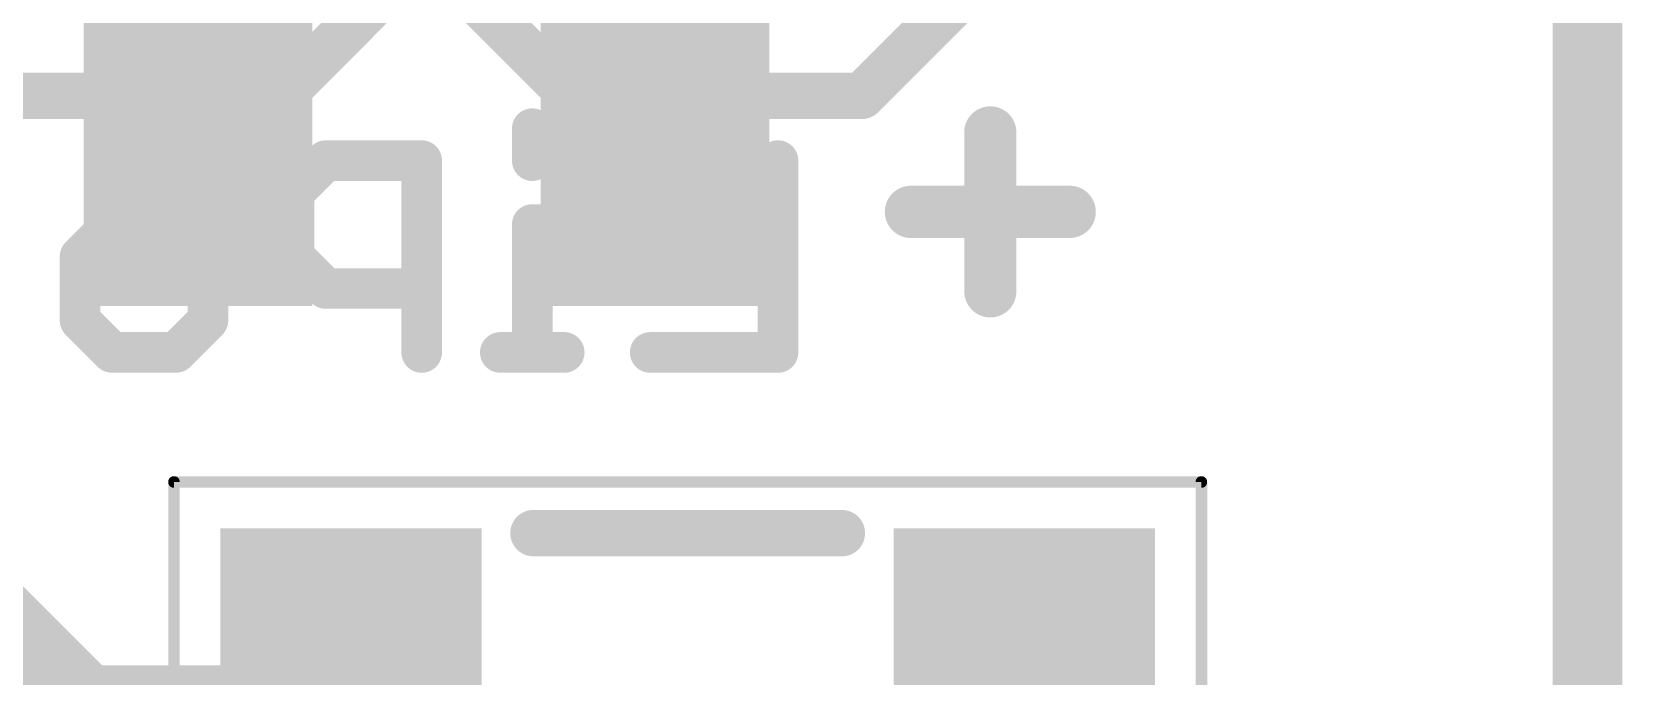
# Model space of a CAD drawing. Extents: x -0.2 to 20.5, y -0.3 to 32.1.
# Drawn here: x 13.51 to 20.47, y 20.32 to 23.14 of the extents above; entities that cross this region are included whole.
import ezdxf

# ---------------------------------------------------------------- set-up
doc = ezdxf.new("R2010")
doc.units = 0
for name, color, linetype in [('1', 12, 'CONTINUOUS'), ('16', 132, 'CONTINUOUS'), ('20', 53, 'CONTINUOUS'), ('21', 41, 'CONTINUOUS'), ('22', 40, 'CONTINUOUS'), ('39', 12, 'CONTINUOUS')]:
    doc.layers.add(name, color=color, linetype=linetype)

# ---------------------------------------------------------------- blocks, each defined once
blk = doc.blocks.new('RECT')
blk.add_solid([(-0.5, -0.5), (0.5, -0.5), (-0.5, 0.5), (0.5, 0.5)])

msp = doc.modelspace()

# ---------------------------------------------------------------- linework, layer by layer
at = {"layer": '1'}
for points, const_width in [([(20.32, 31.75), (20.32, 0)], 0.3048), ([(12.9253, 20.69), (13.6525, 19.9628)], 0.8128), ([(13.6525, 19.9628), (14.8431, 19.9628)], 0.8128), ([(14.8431, 19.9628), (14.8431, 18.9897)], 0.8128)]:
    msp.add_lwpolyline(points, dxfattribs=dict(at, const_width=const_width))
at = {"layer": '1', "const_width": 0.4064}
for points in [[(13.6525, 20.166, 1), (13.6525, 19.7596)], [(15.0463, 19.9628, 1), (14.6399, 19.9628)], [(14.8431, 19.7596, 1), (14.8431, 20.166)]]:
    msp.add_lwpolyline(points, format="xyb", dxfattribs=at)
at = {"layer": '16', "const_width": 0.3048}
msp.add_lwpolyline([(20.32, 31.75), (20.32, 0)], dxfattribs=at)
at = {"layer": '20', "const_width": 0.2032}
msp.add_lwpolyline([(20.32, 0), (20.32, 31.75)], dxfattribs=at)
at = {"layer": '21'}
for points, const_width in [([(15.24, 23.495), (14.605, 22.86)], 0.2032), ([(15.875, 22.86), (15.24, 23.495)], 0.2032), ([(17.145, 22.86), (17.78, 23.495)], 0.2032), ([(14.605, 22.86), (13.335, 22.86)], 0.2032), ([(17.145, 22.86), (15.875, 22.86)], 0.2032), ([(17.7073, 22.6999), (17.7073, 22.005)], 0.2286), ([(17.3599, 22.3524), (18.0548, 22.3524)], 0.2286), ([(15.7083, 20.9471), (17.0577, 20.9471)], 0.2032)]:
    msp.add_lwpolyline(points, dxfattribs=dict(at, const_width=const_width))
for points, const_width in [([(14.5691, 22.8959, 1), (14.6409, 22.8241)], 0.1016), ([(14.605, 22.8092, 1), (14.605, 22.9108)], 0.1016), ([(15.875, 22.9108, 1), (15.875, 22.8092)], 0.1016), ([(15.8391, 22.8241, 1), (15.9109, 22.8959)], 0.1016), ([(17.1091, 22.8959, 1), (17.1809, 22.8241)], 0.1016), ([(17.145, 22.8092, 1), (17.145, 22.9108)], 0.1016), ([(17.7645, 22.6999, 1), (17.6502, 22.6999)], 0.1143), ([(17.3599, 22.4096, 1), (17.3599, 22.2953)], 0.1143), ([(18.0548, 22.2953, 1), (18.0548, 22.4096)], 0.1143), ([(17.6502, 22.005, 1), (17.7645, 22.005)], 0.1143), ([(15.7083, 20.9979, 1), (15.7083, 20.8963)], 0.1016), ([(17.0577, 20.8963, 1), (17.0577, 20.9979)], 0.1016)]:
    msp.add_lwpolyline(points, format="xyb", dxfattribs=dict(at, const_width=const_width))
at = {"layer": '22', "const_width": 0.1778}
for points in [[(15.703, 22.7164), (15.703, 22.5766)], [(14.7996, 22.5766), (14.6598, 22.4367)], [(15.2191, 22.5766), (14.7996, 22.5766)], [(15.2191, 21.7376), (15.2191, 22.5766)], [(16.7783, 22.5766), (16.7783, 21.7376)], [(14.6598, 22.4367), (14.6598, 22.1571)], [(13.7243, 22.1571), (13.8641, 22.2969)], [(13.8641, 22.2969), (14.1438, 22.2969)], [(14.1438, 22.2969), (14.2836, 22.1571)], [(15.8428, 22.2969), (15.703, 22.2969)], [(15.703, 22.2969), (15.703, 21.7376)], [(13.7243, 21.8775), (13.7243, 22.1571)], [(14.2836, 22.1571), (14.2836, 21.8775)], [(14.6598, 22.1571), (14.7996, 22.0173)], [(14.7996, 22.0173), (15.2191, 22.0173)], [(13.8641, 21.7376), (13.7243, 21.8775)], [(14.2836, 21.8775), (14.1438, 21.7376)], [(14.1438, 21.7376), (13.8641, 21.7376)], [(15.8428, 21.7376), (15.5631, 21.7376)], [(16.7783, 21.7376), (16.219, 21.7376)]]:
    msp.add_lwpolyline(points, dxfattribs=at)
at = {"layer": '22', "const_width": 0.0889}
for points in [[(15.7474, 22.7164, 1), (15.6585, 22.7164)], [(14.7996, 22.621, 1), (14.7996, 22.5321)], [(14.8311, 22.5451, 1), (14.7682, 22.608)], [(15.2635, 22.5766, 1), (15.1746, 22.5766)], [(15.2191, 22.5321, 1), (15.2191, 22.621)], [(15.6585, 22.5766, 1), (15.7474, 22.5766)], [(16.8227, 22.5766, 1), (16.7338, 22.5766)], [(14.7043, 22.4367, 1), (14.6154, 22.4367)], [(14.6284, 22.4682, 1), (14.6912, 22.4053)], [(13.8641, 22.3414, 1), (13.8641, 22.2525)], [(13.8955, 22.2655, 1), (13.8327, 22.3283)], [(14.1752, 22.3283, 1), (14.1123, 22.2655)], [(14.1438, 22.2525, 1), (14.1438, 22.3414)], [(15.703, 22.3414, 1), (15.703, 22.2525)], [(15.7474, 22.2969, 1), (15.6585, 22.2969)], [(15.8428, 22.2525, 1), (15.8428, 22.3414)], [(13.7687, 22.1571, 1), (13.6798, 22.1571)], [(13.6929, 22.1885, 1), (13.7557, 22.1257)], [(14.328, 22.1571, 1), (14.2391, 22.1571)], [(14.2521, 22.1257, 1), (14.315, 22.1885)], [(14.6912, 22.1885, 1), (14.6284, 22.1257)], [(14.6154, 22.1571, 1), (14.7043, 22.1571)], [(14.7996, 22.0617, 1), (14.7996, 21.9728)], [(14.7682, 21.9858, 1), (14.8311, 22.0487)], [(15.2191, 21.9728, 1), (15.2191, 22.0617)], [(13.7557, 21.9089, 1), (13.6929, 21.846)], [(14.315, 21.846, 1), (14.2521, 21.9089)], [(13.6798, 21.8775, 1), (13.7687, 21.8775)], [(14.2391, 21.8775, 1), (14.328, 21.8775)], [(13.8641, 21.7821, 1), (13.8641, 21.6932)], [(13.8327, 21.7062, 1), (13.8955, 21.7691)], [(14.1123, 21.7691, 1), (14.1752, 21.7062)], [(14.1438, 21.6932, 1), (14.1438, 21.7821)], [(15.5631, 21.7821, 1), (15.5631, 21.6932)], [(15.8428, 21.6932, 1), (15.8428, 21.7821)], [(16.219, 21.7821, 1), (16.219, 21.6932)], [(16.7783, 21.6932, 1), (16.7783, 21.7821)], [(15.1746, 21.7376, 1), (15.2635, 21.7376)], [(15.6585, 21.7376, 1), (15.7474, 21.7376)], [(16.7338, 21.7376, 1), (16.8227, 21.7376)]]:
    msp.add_lwpolyline(points, format="xyb", dxfattribs=at)
at = {"layer": '39', "const_width": 0.0508}
for points in [[(14.1351, 16.6751), (14.1351, 21.1709)], [(14.1351, 21.1709), (18.6309, 21.1709)], [(18.6309, 21.1709), (18.6309, 16.6751)]]:
    msp.add_lwpolyline(points, dxfattribs=at)
at = {"layer": '39', "const_width": 0.0254}
for points in [[(14.1478, 21.1709, 1), (14.1224, 21.1709)], [(14.1351, 21.1836, 1), (14.1351, 21.1582)], [(18.6436, 21.1709, 1), (18.6182, 21.1709)], [(18.6309, 21.1582, 1), (18.6309, 21.1836)]]:
    msp.add_lwpolyline(points, format="xyb", dxfattribs=at)

# ---------------------------------------------------------------- block references
at = {"layer": '1', "yscale": 4.6}
for p in [(14.24, 24.24), (16.24, 24.24)]:
    msp.add_blockref('RECT', p, dxfattribs=at)
at = {"layer": '1', "xscale": 4.0894, "yscale": 1.143, "rotation": 90}
for p in [(14.9098, 18.923), (17.8562, 18.923)]:
    msp.add_blockref('RECT', p, dxfattribs=at)

doc.saveas('drawing.dxf')
